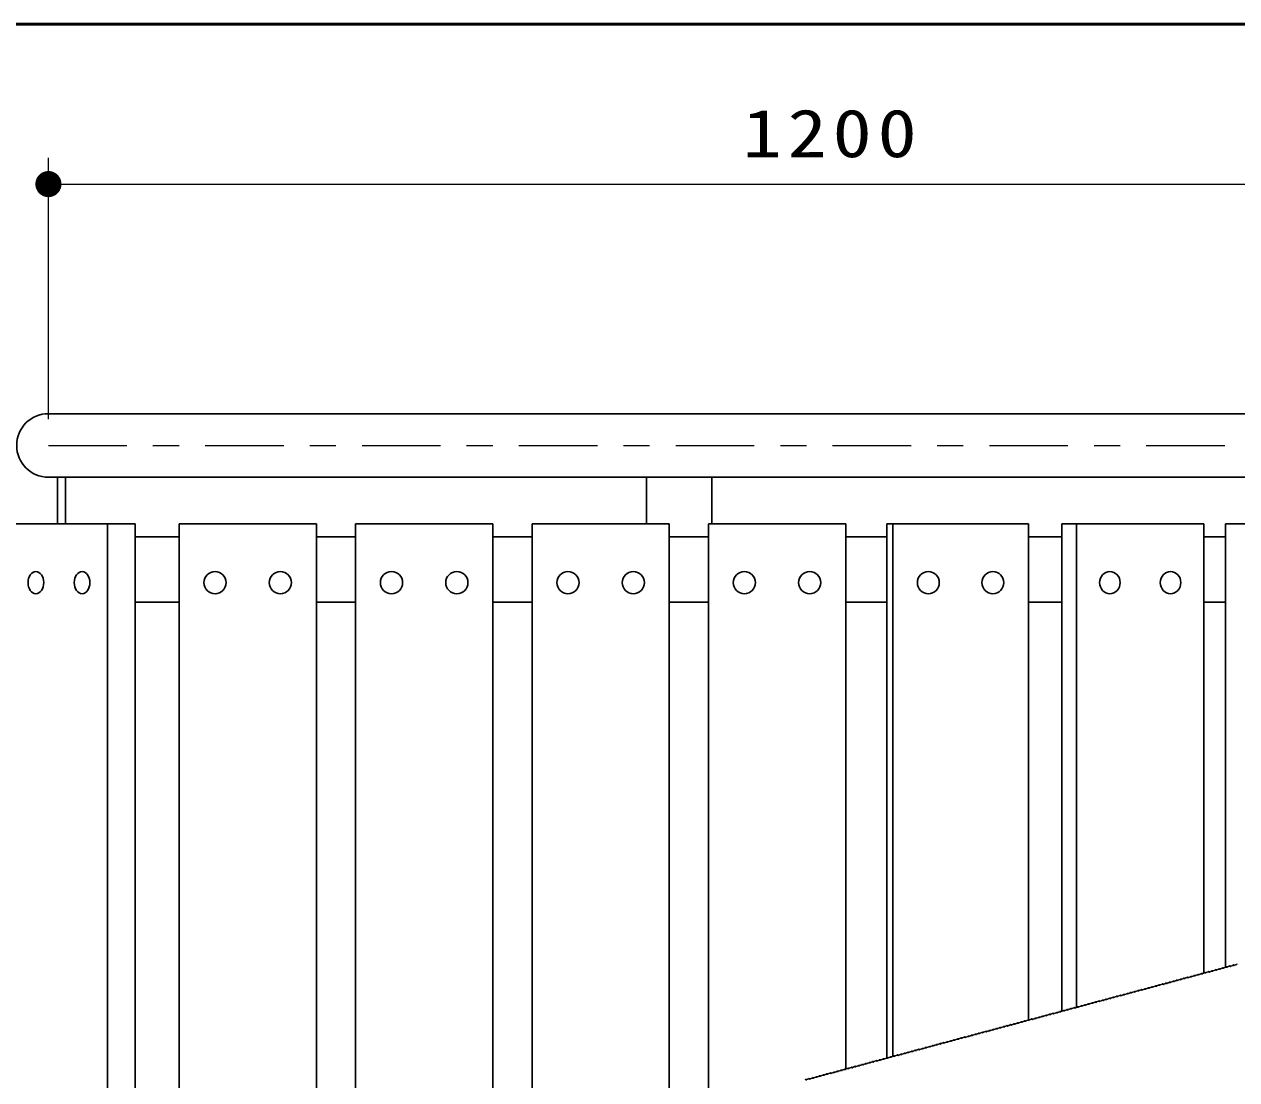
# Model space of a CAD drawing. Units: millimetres at full size, sheet at 1:20; details may follow other scales. Extents: x -7318 to 0, y -237 to 5140.
# Drawn here: x -6739 to -5811, y 4332 to 5140 of the extents above; entities that cross this region are included whole.
import ezdxf

# ---------------------------------------------------------------- set-up
doc = ezdxf.new("R2010")
doc.units = ezdxf.units.MM
doc.header["$LTSCALE"] = 20
doc.linetypes.add('USER2', pattern=[6, 3, -1, 1, -1])
doc.layers.add('layer1', color=7, linetype='Continuous', lineweight=25)
doc.styles.add('ＭＳ ゴシック', font='')
doc.styles.get('ＭＳ ゴシック').set_extended_font_data('MS Gothic')

# ---------------------------------------------------------------- blocks, each defined once
blk = doc.blocks.new('filled_dot')
at = {"color": 0, "linetype": 'Continuous', "lineweight": -2, "const_width": 1.25}
blk.add_lwpolyline([(-0.625, 0, 1), (0.625, 0, 1)], format="xyb", close=True, dxfattribs=at)

msp = doc.modelspace()

# ---------------------------------------------------------------- linework, layer by layer
at = {"layer": 'layer1', "lineweight": 50}
msp.add_line((0, 5140), (-7300, 5140), dxfattribs=at)
at = {"layer": 'layer1', "lineweight": 13}
for p, q in [((-6720.09, 4837.67), (-6720.09, 5037.67)), ((-6720.09, 5017.67), (-5520.09, 5017.67))]:
    msp.add_line(p, q, dxfattribs=at)
at = {"layer": 'layer1', "color": 3}
for p, q in [((-6720.09, 4841.97), (-5520.09, 4841.97)), ((-6720.09, 4793.37), (-5520.09, 4793.37)), ((-6713.09, 4757.67), (-6713.09, 4793.37)), ((-6707.09, 4757.67), (-6707.09, 4793.37)), ((-6262.58, 4757.67), (-6262.58, 4793.37)), ((-6212.58, 4757.67), (-6212.58, 4793.37))]:
    msp.add_line(p, q, dxfattribs=at)
at = {"layer": 'layer1', "linetype": 'USER2', "lineweight": 13}
msp.add_line((-6720.09, 4817.67), (-5520.09, 4817.67), dxfattribs=at)
at = {"layer": 'layer1', "color": 140}
for p, q in [((-6754.59, 4757.67), (-6653.68, 4757.67)), ((-6674.89, 4189.02), (-6674.89, 4757.67)), ((-6653.68, 4194.7), (-6653.68, 4757.67)), ((-6620.09, 4757.67), (-6515.09, 4757.67)), ((-6620.09, 4203.7), (-6620.09, 4757.67)), ((-6515.09, 4231.83), (-6515.09, 4757.67)), ((-6485.09, 4757.67), (-6380.09, 4757.67)), ((-6485.09, 4239.87), (-6485.09, 4757.67)), ((-6380.09, 4268.01), (-6380.09, 4757.67)), ((-6350.09, 4757.67), (-6245.09, 4757.67)), ((-6350.09, 4276.05), (-6350.09, 4757.67)), ((-6245.09, 4304.18), (-6245.09, 4757.67)), ((-6215.09, 4757.67), (-6110.09, 4757.67)), ((-6215.09, 4312.22), (-6215.09, 4757.67)), ((-6110.09, 4340.35), (-6110.09, 4757.67)), ((-6078.66, 4348.78), (-6078.66, 4757.67)), ((-6078.66, 4757.67), (-5970.29, 4757.67)), ((-6074.03, 4350.02), (-6074.03, 4757.67)), ((-5970.29, 4377.82), (-5970.29, 4757.67)), ((-5944.61, 4384.7), (-5944.61, 4757.67)), ((-5944.61, 4757.67), (-5835.97, 4757.67)), ((-5933.48, 4387.68), (-5933.48, 4757.67)), ((-5835.97, 4413.81), (-5835.97, 4757.67)), ((-5819.41, 4418.24), (-5819.41, 4757.67)), ((-5819.41, 4757.67), (-5715.98, 4757.67)), ((-6653.68, 4747.67), (-6620.09, 4747.67)), ((-6515.09, 4747.67), (-6485.09, 4747.67)), ((-6380.09, 4747.67), (-6350.09, 4747.67)), ((-6245.09, 4747.67), (-6215.09, 4747.67)), ((-6110.09, 4747.67), (-6078.66, 4747.67)), ((-5970.29, 4747.67), (-5944.61, 4747.67)), ((-5835.97, 4747.67), (-5819.41, 4747.67)), ((-6653.68, 4697.67), (-6620.09, 4697.67)), ((-6515.09, 4697.67), (-6485.09, 4697.67)), ((-6380.09, 4697.67), (-6350.09, 4697.67)), ((-6245.09, 4697.67), (-6215.09, 4697.67)), ((-6110.09, 4697.67), (-6078.66, 4697.67)), ((-5970.29, 4697.67), (-5944.61, 4697.67)), ((-5835.97, 4697.67), (-5819.41, 4697.67))]:
    msp.add_line(p, q, dxfattribs=at)
at = {"layer": 'layer1'}
msp.add_lwpolyline([(-6140.89, 4332.1), (-6140.78, 4332.49), (-6140.22, 4331.92), (-6140.11, 4332.31), (-6138.18, 4332.83), (-6138.08, 4333.21), (-6137.51, 4332.65), (-6137.41, 4333.04), (-6135.48, 4333.55), (-6135.37, 4333.94), (-6134.81, 4333.37), (-6134.7, 4333.76), (-6132.77, 4334.28), (-6132.67, 4334.66), (-6132.1, 4334.1), (-6132, 4334.48), (-6130.07, 4335), (-6129.96, 4335.39), (-6129.4, 4334.82), (-6129.29, 4335.21), (-6127.36, 4335.73), (-6127.26, 4336.11), (-6126.69, 4335.55), (-6126.59, 4335.93), (-6124.66, 4336.45), (-6124.55, 4336.84), (-6123.99, 4336.27), (-6123.88, 4336.66), (-6121.95, 4337.18), (-6121.85, 4337.56), (-6121.28, 4337), (-6121.18, 4337.38), (-6119.25, 4337.9), (-6119.14, 4338.29), (-6118.58, 4337.72), (-6118.48, 4338.11), (-6116.54, 4338.63), (-6116.44, 4339.01), (-6115.87, 4338.45), (-6115.77, 4338.83), (-6113.84, 4339.35), (-6113.74, 4339.74), (-6113.17, 4339.17), (-6113.07, 4339.56), (-6111.13, 4340.08), (-6111.03, 4340.46), (-6110.47, 4339.9), (-6110.36, 4340.28), (-6108.43, 4340.8), (-6108.33, 4341.19), (-6107.76, 4340.62), (-6107.66, 4341.01), (-6105.73, 4341.52), (-6105.62, 4341.91), (-6105.06, 4341.35), (-6104.95, 4341.73), (-6103.02, 4342.25), (-6102.92, 4342.64), (-6102.35, 4342.07), (-6102.25, 4342.46), (-6100.32, 4342.97), (-6100.21, 4343.36), (-6099.65, 4342.79), (-6099.54, 4343.18), (-6097.61, 4343.7), (-6097.51, 4344.08), (-6096.94, 4343.52), (-6096.84, 4343.91), (-6094.91, 4344.42), (-6094.8, 4344.81), (-6094.24, 4344.24), (-6094.13, 4344.63), (-6092.2, 4345.15), (-6092.1, 4345.53), (-6091.53, 4344.97), (-6091.43, 4345.35), (-6089.5, 4345.87), (-6089.39, 4346.26), (-6088.83, 4345.69), (-6088.73, 4346.08), (-6086.79, 4346.6), (-6086.69, 4346.98), (-6086.12, 4346.42), (-6086.02, 4346.8), (-6084.09, 4347.32), (-6083.99, 4347.71), (-6083.42, 4347.14), (-6083.32, 4347.53), (-6081.38, 4348.05), (-6081.28, 4348.43), (-6080.71, 4347.87), (-6080.61, 4348.25), (-6078.68, 4348.77), (-6078.58, 4349.16), (-6078.01, 4348.59), (-6077.91, 4348.98), (-6075.97, 4349.5), (-6075.87, 4349.88), (-6075.31, 4349.32), (-6075.2, 4349.7), (-6073.27, 4350.22), (-6073.17, 4350.61), (-6072.6, 4350.04), (-6072.5, 4350.43), (-6070.57, 4350.95), (-6070.46, 4351.33), (-6069.9, 4350.77), (-6069.79, 4351.15), (-6067.86, 4351.67), (-6067.76, 4352.06), (-6067.19, 4351.49), (-6067.09, 4351.88), (-6065.16, 4352.39), (-6065.05, 4352.78), (-6064.49, 4352.22), (-6064.38, 4352.6), (-6062.45, 4353.12), (-6062.35, 4353.51), (-6061.78, 4352.94), (-6061.68, 4353.33), (-6059.75, 4353.84), (-6059.64, 4354.23), (-6059.08, 4353.66), (-6058.97, 4354.05), (-6057.04, 4354.57), (-6056.94, 4354.96), (-6056.37, 4354.39), (-6056.27, 4354.78), (-6054.34, 4355.29), (-6054.23, 4355.68), (-6053.67, 4355.11), (-6053.57, 4355.5), (-6051.63, 4356.02), (-6051.53, 4356.4), (-6050.96, 4355.84), (-6050.86, 4356.23), (-6048.93, 4356.74), (-6048.83, 4357.13), (-6048.26, 4356.56), (-6048.16, 4356.95), (-6046.22, 4357.47), (-6046.12, 4357.85), (-6045.56, 4357.29), (-6045.45, 4357.67), (-6043.52, 4358.19), (-6043.42, 4358.58), (-6042.85, 4358.01), (-6042.75, 4358.4), (-6040.82, 4358.92), (-6040.71, 4359.3), (-6040.15, 4358.74), (-6040.04, 4359.12), (-6038.11, 4359.64), (-6038.01, 4360.03), (-6037.44, 4359.46), (-6037.34, 4359.85), (-6035.41, 4360.37), (-6035.3, 4360.75), (-6034.74, 4360.19), (-6034.63, 4360.57), (-6032.7, 4361.09), (-6032.6, 4361.48), (-6032.03, 4360.91), (-6031.93, 4361.3), (-6030, 4361.82), (-6029.89, 4362.2), (-6029.33, 4361.64), (-6029.22, 4362.02), (-6027.29, 4362.54), (-6027.19, 4362.93), (-6026.62, 4362.36), (-6026.52, 4362.75), (-6024.59, 4363.27), (-6024.48, 4363.65), (-6023.92, 4363.09), (-6023.81, 4363.47), (-6021.88, 4363.99), (-6021.78, 4364.38), (-6021.21, 4363.81), (-6021.11, 4364.2), (-6019.18, 4364.71), (-6019.07, 4365.1), (-6018.51, 4364.54), (-6018.41, 4364.92), (-6016.47, 4365.44), (-6016.37, 4365.83), (-6015.8, 4365.26), (-6015.7, 4365.65), (-6013.77, 4366.16), (-6013.67, 4366.55), (-6013.1, 4365.98), (-6013, 4366.37), (-6011.06, 4366.89), (-6010.96, 4367.28), (-6010.4, 4366.71), (-6010.29, 4367.1), (-6008.36, 4367.61), (-6008.26, 4368), (-6007.69, 4367.43), (-6007.59, 4367.82), (-6005.66, 4368.34), (-6005.55, 4368.72), (-6004.99, 4368.16), (-6004.88, 4368.55), (-6002.95, 4369.06), (-6002.85, 4369.45), (-6002.28, 4368.88), (-6002.18, 4369.27), (-6000.25, 4369.79), (-6000.14, 4370.17), (-5999.58, 4369.61), (-5999.47, 4369.99), (-5997.54, 4370.51), (-5997.44, 4370.9), (-5996.87, 4370.33), (-5996.77, 4370.72), (-5994.84, 4371.24), (-5994.73, 4371.62), (-5994.17, 4371.06), (-5994.06, 4371.44), (-5992.13, 4371.96), (-5992.03, 4372.35), (-5991.46, 4371.78), (-5991.36, 4372.17), (-5989.43, 4372.69), (-5989.32, 4373.07), (-5988.76, 4372.51), (-5988.66, 4372.89), (-5986.72, 4373.41), (-5986.62, 4373.8), (-5986.05, 4373.23), (-5985.95, 4373.62), (-5984.02, 4374.14), (-5983.92, 4374.52), (-5983.35, 4373.96), (-5983.25, 4374.34), (-5981.31, 4374.86), (-5981.21, 4375.25), (-5980.64, 4374.68), (-5980.54, 4375.07), (-5978.61, 4375.59), (-5978.51, 4375.97), (-5977.94, 4375.41), (-5977.84, 4375.79), (-5975.9, 4376.31), (-5975.8, 4376.7), (-5975.24, 4376.13), (-5975.13, 4376.52), (-5973.2, 4377.03), (-5973.1, 4377.42), (-5972.53, 4376.86), (-5972.43, 4377.24), (-5970.5, 4377.76), (-5970.39, 4378.15), (-5969.83, 4377.58), (-5969.72, 4377.97), (-5967.79, 4378.48), (-5967.69, 4378.87), (-5967.12, 4378.3), (-5967.02, 4378.69), (-5965.09, 4379.21), (-5964.98, 4379.59), (-5964.42, 4379.03), (-5964.31, 4379.42), (-5962.38, 4379.93), (-5962.28, 4380.32), (-5961.71, 4379.75), (-5961.61, 4380.14), (-5959.68, 4380.66), (-5959.57, 4381.04), (-5959.01, 4380.48), (-5958.9, 4380.86), (-5956.97, 4381.38), (-5956.87, 4381.77), (-5956.3, 4381.2), (-5956.2, 4381.59), (-5954.27, 4382.11), (-5954.16, 4382.49), (-5953.6, 4381.93), (-5953.5, 4382.31), (-5951.56, 4382.83), (-5951.46, 4383.22), (-5950.89, 4382.65), (-5950.79, 4383.04), (-5948.86, 4383.56), (-5948.76, 4383.94), (-5948.19, 4383.38), (-5948.09, 4383.76), (-5946.15, 4384.28), (-5946.05, 4384.67), (-5945.49, 4384.1), (-5945.38, 4384.49), (-5943.45, 4385.01), (-5943.35, 4385.39), (-5942.78, 4384.83), (-5942.68, 4385.21), (-5940.75, 4385.73), (-5940.64, 4386.12), (-5940.08, 4385.55), (-5939.97, 4385.94), (-5938.04, 4386.46), (-5937.94, 4386.84), (-5937.37, 4386.28), (-5937.27, 4386.66), (-5935.34, 4387.18), (-5935.23, 4387.57), (-5934.67, 4387), (-5934.56, 4387.39), (-5932.63, 4387.9), (-5932.53, 4388.29), (-5931.96, 4387.73), (-5931.86, 4388.11), (-5929.93, 4388.63), (-5929.82, 4389.02), (-5929.26, 4388.45), (-5929.15, 4388.84), (-5927.22, 4389.35), (-5927.12, 4389.74), (-5926.55, 4389.17), (-5926.45, 4389.56), (-5924.52, 4390.08), (-5924.41, 4390.47), (-5923.85, 4389.9), (-5923.74, 4390.29), (-5921.81, 4390.8), (-5921.71, 4391.19), (-5921.14, 4390.62), (-5921.04, 4391.01), (-5919.11, 4391.53), (-5919, 4391.91), (-5918.44, 4391.35), (-5918.34, 4391.74), (-5916.4, 4392.25), (-5916.3, 4392.64), (-5915.73, 4392.07), (-5915.63, 4392.46), (-5913.7, 4392.98), (-5913.6, 4393.36), (-5913.03, 4392.8), (-5912.93, 4393.18), (-5910.99, 4393.7), (-5910.89, 4394.09), (-5910.33, 4393.52), (-5910.22, 4393.91), (-5908.29, 4394.43), (-5908.19, 4394.81), (-5907.62, 4394.25), (-5907.52, 4394.63), (-5905.59, 4395.15), (-5905.48, 4395.54), (-5904.92, 4394.97), (-5904.81, 4395.36), (-5902.88, 4395.88), (-5902.78, 4396.26), (-5902.21, 4395.7), (-5902.11, 4396.08), (-5900.18, 4396.6), (-5900.07, 4396.99), (-5899.51, 4396.42), (-5899.4, 4396.81), (-5897.47, 4397.33), (-5897.37, 4397.71), (-5896.8, 4397.15), (-5896.7, 4397.53), (-5894.77, 4398.05), (-5894.66, 4398.44), (-5894.1, 4397.87), (-5893.99, 4398.26), (-5892.06, 4398.78), (-5891.96, 4399.16), (-5891.39, 4398.6), (-5891.29, 4398.98), (-5889.36, 4399.5), (-5889.25, 4399.89), (-5888.69, 4399.32), (-5888.59, 4399.71), (-5886.65, 4400.22), (-5886.55, 4400.61), (-5885.98, 4400.05), (-5885.88, 4400.43), (-5883.95, 4400.95), (-5883.85, 4401.34), (-5883.28, 4400.77), (-5883.18, 4401.16), (-5881.24, 4401.67), (-5881.14, 4402.06), (-5880.57, 4401.49), (-5880.47, 4401.88), (-5878.54, 4402.4), (-5878.44, 4402.79), (-5877.87, 4402.22), (-5877.77, 4402.61), (-5875.84, 4403.12), (-5875.73, 4403.51), (-5875.17, 4402.94), (-5875.06, 4403.33), (-5873.13, 4403.85), (-5873.03, 4404.23), (-5872.46, 4403.67), (-5872.36, 4404.06), (-5870.43, 4404.57), (-5870.32, 4404.96), (-5869.76, 4404.39), (-5869.65, 4404.78), (-5867.72, 4405.3), (-5867.62, 4405.68), (-5867.05, 4405.12), (-5866.95, 4405.5), (-5865.02, 4406.02), (-5864.91, 4406.41), (-5864.35, 4405.84), (-5864.24, 4406.23), (-5862.31, 4406.75), (-5862.21, 4407.13), (-5861.64, 4406.57), (-5861.54, 4406.95), (-5859.61, 4407.47), (-5859.5, 4407.86), (-5858.94, 4407.29), (-5858.83, 4407.68), (-5856.9, 4408.2), (-5856.8, 4408.58), (-5856.23, 4408.02), (-5856.13, 4408.4), (-5854.2, 4408.92), (-5854.09, 4409.31), (-5853.53, 4408.74), (-5853.43, 4409.13), (-5851.49, 4409.65), (-5851.39, 4410.03), (-5850.82, 4409.47), (-5850.72, 4409.85), (-5848.79, 4410.37), (-5848.69, 4410.76), (-5848.12, 4410.19), (-5848.02, 4410.58), (-5846.08, 4411.09), (-5845.98, 4411.48), (-5845.42, 4410.92), (-5845.31, 4411.3), (-5843.38, 4411.82), (-5843.28, 4412.21), (-5842.71, 4411.64), (-5842.61, 4412.03), (-5840.68, 4412.54), (-5840.57, 4412.93), (-5840.01, 4412.37), (-5839.9, 4412.75), (-5837.97, 4413.27), (-5837.87, 4413.66), (-5837.3, 4413.09), (-5837.2, 4413.48), (-5835.27, 4413.99), (-5835.16, 4414.38), (-5834.6, 4413.81), (-5834.49, 4414.2), (-5832.56, 4414.72), (-5832.46, 4415.1), (-5831.89, 4414.54), (-5831.79, 4414.93), (-5829.86, 4415.44), (-5829.75, 4415.83), (-5829.19, 4415.26), (-5829.08, 4415.65), (-5827.15, 4416.17), (-5827.05, 4416.55), (-5826.48, 4415.99), (-5826.38, 4416.37), (-5824.45, 4416.89), (-5824.34, 4417.28), (-5823.78, 4416.71), (-5823.68, 4417.1), (-5821.74, 4417.62), (-5821.64, 4418), (-5821.07, 4417.44), (-5820.97, 4417.82), (-5819.04, 4418.34), (-5818.94, 4418.73), (-5818.37, 4418.16), (-5818.27, 4418.55), (-5816.33, 4419.07), (-5816.23, 4419.45), (-5815.66, 4418.89), (-5815.56, 4419.27), (-5813.63, 4419.79), (-5813.53, 4420.18), (-5812.96, 4419.61), (-5812.86, 4420), (-5810.92, 4420.52), (-5810.82, 4420.9)], dxfattribs=at)
for centre in [(-6592.59, 4712.67), (-6542.59, 4712.67), (-6457.59, 4712.67), (-6407.59, 4712.67), (-6322.59, 4712.67), (-6272.59, 4712.67), (-6187.59, 4712.67), (-6137.59, 4712.67)]:
    msp.add_circle(centre, 8.5, dxfattribs=at)
at = {"layer": 'layer1', "color": 3}
msp.add_arc((-6720.09, 4817.67), 24.3, 90, 270, dxfattribs=at)
at = {"layer": 'layer1'}
for centre, ratio in [((-6729.7, 4712.67), 0.707107), ((-6694.34, 4712.67), 0.707107), ((-6046.86, 4712.67), 0.987688), ((-5997.46, 4712.67), 0.987688), ((-5907.94, 4712.67), 0.927184), ((-5861.51, 4712.67), 0.927184)]:
    msp.add_ellipse(centre, major_axis=(0, 8.5), ratio=ratio, dxfattribs=at)

# ---------------------------------------------------------------- block references
at = {"layer": 'layer1', "lineweight": 13, "xscale": 8, "yscale": 8}
msp.add_blockref('filled_dot', (-6720.09, 5017.67), dxfattribs=at)

# ---------------------------------------------------------------- texts
at = {"layer": 'layer1', "insert": (-6120.09, 5037.67), "char_height": 36.66, "attachment_point": 8, "style": 'ＭＳ ゴシック'}
msp.add_mtext('\\T1.15;\\W1.2;1200', dxfattribs=at)

doc.saveas('drawing.dxf')
